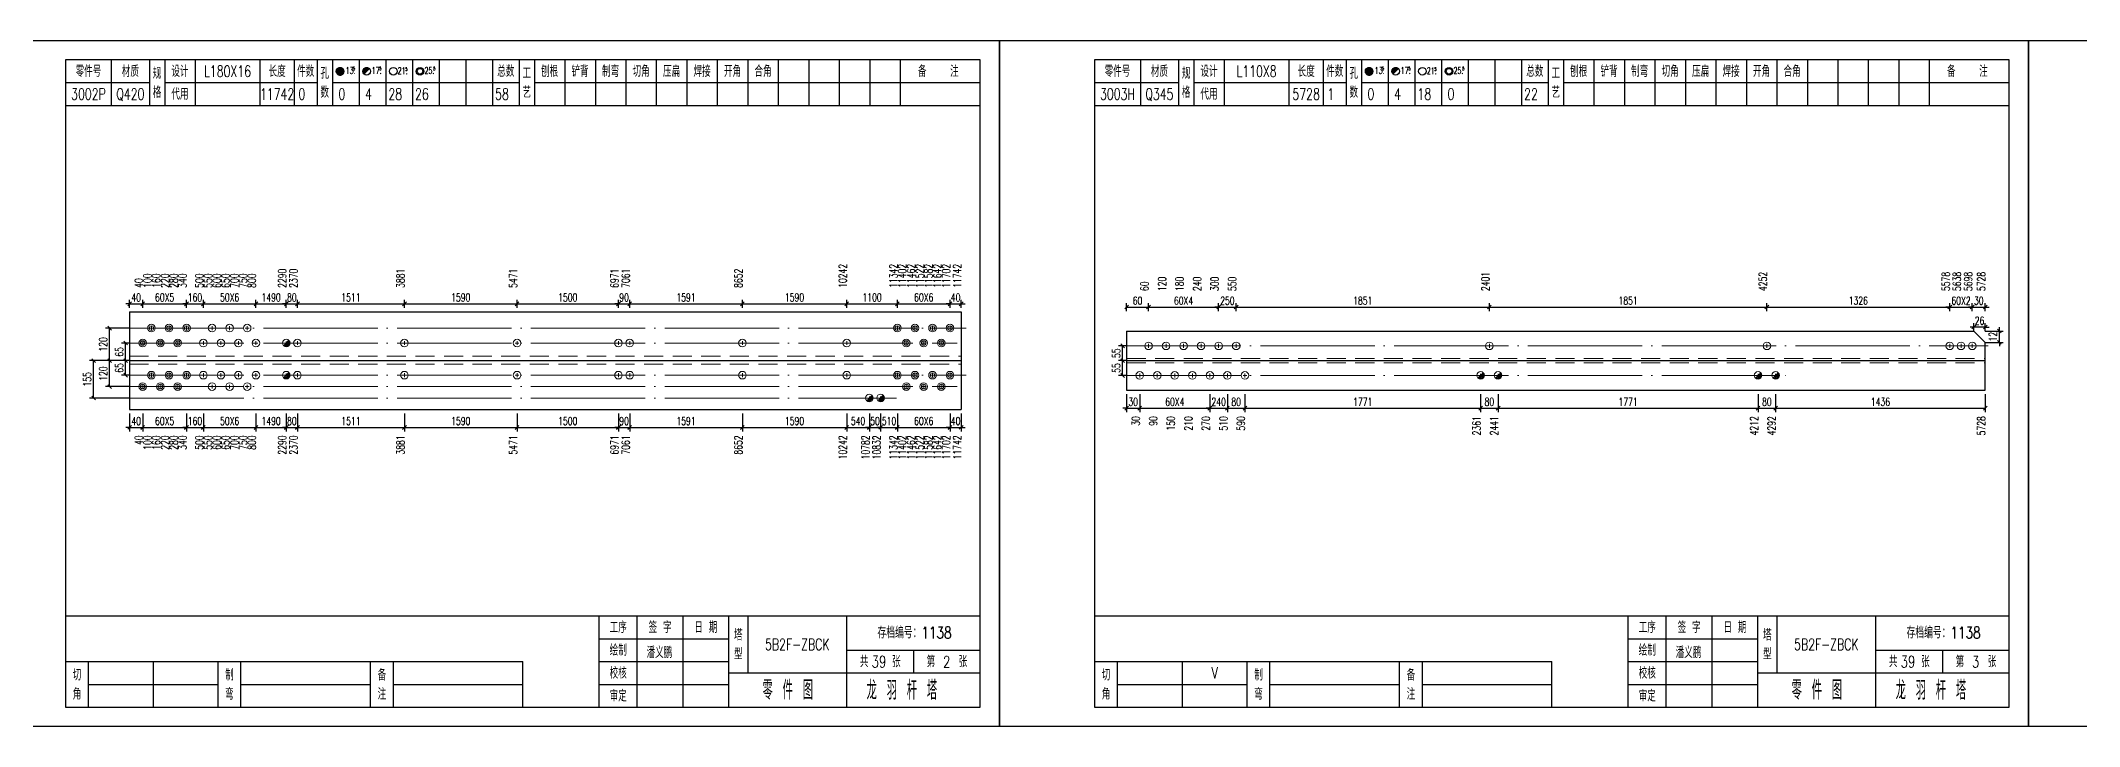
# Model space of a CAD drawing. Header units: millimetres. Extents: x 0 to 30240, y -10896 to -1348.
# Drawn here: x 288 to 823, y -8258 to -8078 of the extents above; entities that cross this region are included whole.
import ezdxf
from ezdxf.enums import TextEntityAlignment as Align

# ---------------------------------------------------------------- set-up
doc = ezdxf.new("R2010")
doc.units = ezdxf.units.MM
doc.header["$LTSCALE"] = 20
doc.header["$PDMODE"] = 1
doc.linetypes.add('DASHDOT2X', pattern=[1.75, 1.5, -0.125, 0, -0.125])
doc.linetypes.add('HIDDEN', pattern=[0.375, 0.25, -0.125])
for name, color, linetype, lineweight in [('1', 7, 'Continuous', 25), ('11', 3, 'Continuous', 13), ('2', 1, 'HIDDEN', 13), ('5', 1, 'Continuous', 13), ('7', 2, 'DASHDOT2X', 13)]:
    doc.layers.add(name, color=color, linetype=linetype, lineweight=lineweight)
doc.styles.get("Standard").update_dxf_attribs({"font": 'simplex', "width": 0.7, "bigfont": 'gbhzfs.shx'})
doc.styles.add('SYMBOL_TXT', font='txt.shx', dxfattribs={"width": 0.6})
doc.styles.add('TITLE_TXT', font='simplex.shx', dxfattribs={"width": 0.75, "height": 2.5, "bigfont": 'gbhzfs.shx'})
doc.dimstyles.get("Standard").update_dxf_attribs({"dimtxt": 2.1, "dimasz": 1, "dimexe": 1.05, "dimexo": 0, "dimgap": 0.63, "dimtad": 1, "dimzin": 0, "dimdsep": 46, "dimtxsty": 'standard', "dimblk": 'OBLIQUE', "dimblk1": 'OBLIQUE', "dimblk2": 'OBLIQUE', "dimcen": 0.09, "dimadec": 0, "dimazin": 0, "dimtfac": 1, "dimtdec": 1, "dimtix": 1, "dimtmove": 0, "dimatfit": 3, "dimfxl": 0, "dimtolj": 1, "dimtzin": 0, "dimarcsym": 0})
pattern_1 = [(0, (-3, 0), (0, 0.0125), [])]

# ---------------------------------------------------------------- blocks, each defined once
blk = doc.blocks.new('M12_HOLE')
h = blk.add_hatch()
h.set_pattern_fill('LINE', scale=0.1, style=0)
h.set_pattern_definition(pattern_1)
h.paths.add_polyline_path([(-5, 0, 1), (-1, 0, 1)])
at = {"color": 7}
blk.add_circle((-3, 0), 2, dxfattribs=at)
at = {"color": 7, "attachment_point": 1, "style": 'SYMBOL_TXT'}
for s, insert, char_height, width in [('13\\f??|b0|i0|c0|p54;.', (-0.1, 2.1), 3.5, 5.707), ('5', (3.7, 2.3), 1.8, 2.931)]:
    blk.add_mtext(s, dxfattribs=dict(at, insert=insert, char_height=char_height, width=width))
blk = doc.blocks.new('M16_HOLE')
h = blk.add_hatch()
h.set_pattern_fill('LINE', scale=0.1, style=0)
h.set_pattern_definition(pattern_1)
h.paths.add_polyline_path([(-1.6, 1.4, 0.668179), (-5, 0, 0.198912), (-4.4, -1.4)])
at = {"color": 7}
blk.add_circle((-3, 0), 2, dxfattribs=at)
at = {"color": 7, "attachment_point": 1, "style": 'SYMBOL_TXT'}
for s, insert, char_height, width in [('17.', (-0.4, 2.1), 3.5, 6.316), ('5', (3.6, 2.3), 1.8, 1.822)]:
    blk.add_mtext(s, dxfattribs=dict(at, insert=insert, char_height=char_height, width=width))
blk = doc.blocks.new('M20_HOLE')
at = {"color": 7}
blk.add_circle((-3, 0), 2, dxfattribs=at)
at = {"color": 7, "attachment_point": 1, "style": 'SYMBOL_TXT'}
for s, insert, char_height, width in [('21.', (-0.7, 2), 3.5, 6.074), ('5', (3.3, 2), 1.8, 1.458)]:
    blk.add_mtext(s, dxfattribs=dict(at, insert=insert, char_height=char_height, width=width))
blk = doc.blocks.new('M24_HOLE')
at = {"color": 7}
for radius in [2, 1.5]:
    blk.add_circle((-3, 0), radius, dxfattribs=at)
at = {"color": 7, "attachment_point": 1, "style": 'SYMBOL_TXT'}
for s, insert, char_height, width in [('25.', (-0.7, 2.1), 3.5, 2.429), ('5', (3.9, 2.3), 1.8, 1.944)]:
    blk.add_mtext(s, dxfattribs=dict(at, insert=insert, char_height=char_height, width=width))
blk = doc.blocks.new('JgCard')
for p, q in [((270, 180), (0, 180)), ((0, 180), (0, 0)), ((270, 0), (270, 180)), ((265, 175), (25, 175)), ((25, 175), (25, 5)), ((37, 175), (37, 163)), ((47, 175), (47, 163)), ((51, 175), (51, 163)), ((59, 175), (59, 163)), ((76, 175), (76, 163)), ((85, 175), (85, 163)), ((91, 175), (91, 163)), ((95, 175), (95, 163)), ((102, 175), (102, 163)), ((109, 175), (109, 163)), ((116, 175), (116, 163)), ((123, 175), (123, 163)), ((130, 175), (130, 163)), ((137, 175), (137, 163)), ((144, 175), (144, 163)), ((148, 175), (148, 163)), ((156, 175), (156, 163)), ((164, 175), (164, 163)), ((172, 175), (172, 163)), ((180, 175), (180, 163)), ((188, 175), (188, 163)), ((196, 175), (196, 163)), ((204, 175), (204, 163)), ((212, 175), (212, 163)), ((220, 175), (220, 163)), ((228, 175), (228, 163)), ((236, 175), (236, 163)), ((244, 175), (244, 163)), ((265, 5), (265, 175)), ((25, 169), (47, 169)), ((51, 169), (91, 169)), ((95, 169), (144, 169)), ((148, 169), (265, 169)), ((25, 163), (265, 163)), ((25, 29), (265, 29)), ((165, 5), (165, 29)), ((175, 5), (175, 29)), ((187, 5), (187, 29)), ((199, 5), (199, 29)), ((204, 29), (204, 14)), ((230, 5), (230, 29)), ((165, 23), (199, 23)), ((25, 17), (145, 17)), ((31, 5), (31, 17)), ((48, 17), (48, 5)), ((65, 5), (65, 17)), ((71, 5), (71, 17)), ((105, 5), (105, 17)), ((111, 5), (111, 17)), ((145, 5), (145, 17)), ((165, 17), (199, 17)), ((230, 20), (265, 20)), ((247.5, 20), (247.5, 14)), ((31, 11), (65, 11)), ((71, 11), (105, 11)), ((111, 11), (145, 11)), ((165, 11), (199, 11)), ((199, 14), (265, 14)), ((0, 0), (270, 0)), ((25, 5), (265, 5))]:
    blk.add_line(p, q)
blk.add_lwpolyline([(96.03, 171.99, -1), (98.03, 171.99, -1)], format="xyb", close=True)
blk.add_point((145, 96))
at = {"xscale": 0.5, "yscale": 0.5, "zscale": 0.5}
for name, p in [('M12_HOLE', (98.53, 171.99)), ('M16_HOLE', (105.5, 172)), ('M20_HOLE', (112.5, 172)), ('M24_HOLE', (119.5, 172))]:
    blk.add_blockref(name, p, dxfattribs=at)
at = {"style": 'TITLE_TXT', "width": 0.75}
for s, height, p in [('存档编号：1138', 3.076, (238.02, 23.07)), ('潘义鹏', 3, (177.45, 17.91)), ('龙 羽 杆 塔', 5, (235.17, 6.97))]:
    blk.add_text(s, height=height, dxfattribs=at).set_placement(p)
at = {"attachment_point": 5, "style": 'TITLE_TXT'}
for s, insert, char_height, width in [('零件号', (31, 172), 3, 15), ('材质', (42, 172), 3, 8), ('设计', (55, 172), 3, 8), ('长度', (80.5, 172), 3, 8), ('件数', (88, 172), 3, 6), ('总数', (140.5, 172), 3, 7), ('工\\P艺', (146, 169), 3, 4), ('刨根', (152, 172), 3, 8), ('铲背', (160, 172), 3, 8), ('制弯', (168, 172), 3, 8), ('切角', (176, 172), 3, 8), ('压扁', (184, 172), 3, 8), ('焊接', (192, 172), 3, 8), ('开角', (200, 172), 3, 8), ('合角', (208, 172), 3, 8), ('备    注', (254, 172), 3, 22), ('规格', (49, 169), 3, 4), ('代用', (55, 166), 3, 8), ('孔数', (93, 169), 3, 4), ('工序', (170, 26), 3, 10), ('签 字', (181, 26), 3, 12), ('日 期', (193, 26), 3, 12), ('绘制', (170, 20), 3, 10), ('塔\\P型', (201.5, 21.5), 3, 5), ('共    张', (238.75, 17), 3, 17.5), ('第    张', (256.25, 17), 3, 17.5), ('切\\P角', (28, 11), 3, 6), ('制\\P弯', (68, 11), 3, 6), ('备\\P注', (108, 11), 3, 6), ('校核', (170, 14), 3, 10), ('零 件 图', (214.5, 9.5), 5, 31), ('审定', (170, 8), 3, 10)]:
    blk.add_mtext(s, dxfattribs=dict(at, insert=insert, char_height=char_height, width=width))
blk = doc.blocks.new('M24')
for p, q in [((-0.6, 0), (0.6, 0)), ((0, -0.6), (0, 0.6))]:
    blk.add_line(p, q)
for radius in [1, 0.6]:
    blk.add_circle((0, 0), radius)
blk = doc.blocks.new('M20')
for p, q in [((-0.5, 0), (0.5, 0)), ((0, -0.5), (0, 0.5))]:
    blk.add_line(p, q)
blk.add_circle((0, 0), 1)
blk = doc.blocks.new('M16')
for p, q in [((-0.71, -0.71), (0.71, 0.71)), ((-0.4, 0), (0.4, 0)), ((0, 0.4), (0, -0.4))]:
    blk.add_line(p, q)
blk.add_circle((0, 0), 1)
for radius in [0.8, 0.6, 0.4, 0.2]:
    blk.add_arc((0, 0), radius, 225, 45)
blk = doc.blocks.new('_Oblique')
at = {"color": 0, "linetype": 'ByBlock', "lineweight": -2}
blk.add_line((-0.5, -0.5), (0.5, 0.5), dxfattribs=at)
blk = doc.blocks.new('*D5781')
at = {"layer": '11', "color": 0, "lineweight": -2}
for p, q in [((311.8, -8175.64), (311.8, -8180.36)), ((315.24, -8175.64), (315.24, -8180.36)), ((311.8, -8179.31), (310.8, -8179.31)), ((311.8, -8179.31), (315.24, -8179.31)), ((315.24, -8179.31), (316.24, -8179.31))]:
    blk.add_line(p, q, dxfattribs=at)
at = {"layer": 'Defpoints', "color": 0}
for p in [(311.8, -8175.64), (315.24, -8175.64), (315.24, -8179.31)]:
    blk.add_point(p, dxfattribs=at)
at = {"layer": '11', "color": 0, "lineweight": -2}
blk.add_blockref('_Oblique', (311.8, -8179.31), dxfattribs=at)
at = {"layer": '11', "color": 0, "lineweight": -2, "rotation": 180}
blk.add_blockref('_Oblique', (315.24, -8179.31), dxfattribs=at)
at = {"layer": '11', "color": 0, "insert": (313.52, -8177.63), "char_height": 2.1, "attachment_point": 5}
blk.add_mtext('\\A1;40', dxfattribs=at)
blk = doc.blocks.new('*D5783')
at = {"layer": '11', "color": 0, "lineweight": -2}
for p, q in [((326.74, -8175.64), (326.74, -8180.36)), ((331.15, -8175.64), (331.15, -8180.36)), ((326.74, -8179.31), (325.74, -8179.31)), ((326.74, -8179.31), (331.15, -8179.31)), ((331.15, -8179.31), (332.15, -8179.31))]:
    blk.add_line(p, q, dxfattribs=at)
at = {"layer": 'Defpoints', "color": 0}
for p in [(326.74, -8175.64), (331.15, -8175.64), (331.15, -8179.31)]:
    blk.add_point(p, dxfattribs=at)
at = {"layer": '11', "color": 0, "lineweight": -2}
blk.add_blockref('_Oblique', (326.74, -8179.31), dxfattribs=at)
at = {"layer": '11', "color": 0, "lineweight": -2, "rotation": 180}
blk.add_blockref('_Oblique', (331.15, -8179.31), dxfattribs=at)
at = {"layer": '11', "color": 0, "insert": (328.94, -8177.63), "char_height": 2.1, "attachment_point": 5}
blk.add_mtext('\\A1;160', dxfattribs=at)
blk = doc.blocks.new('*D5786')
at = {"layer": '11', "color": 0, "lineweight": -2}
for p, q in [((352.9, -8175.64), (352.9, -8180.36)), ((355.84, -8175.64), (355.84, -8180.36)), ((352.9, -8179.31), (351.9, -8179.31)), ((352.9, -8179.31), (355.84, -8179.31)), ((355.84, -8179.31), (356.84, -8179.31))]:
    blk.add_line(p, q, dxfattribs=at)
at = {"layer": 'Defpoints', "color": 0}
for p in [(352.9, -8175.64), (355.84, -8175.64), (355.84, -8179.31)]:
    blk.add_point(p, dxfattribs=at)
at = {"layer": '11', "color": 0, "lineweight": -2}
blk.add_blockref('_Oblique', (352.9, -8179.31), dxfattribs=at)
at = {"layer": '11', "color": 0, "lineweight": -2, "rotation": 180}
blk.add_blockref('_Oblique', (355.84, -8179.31), dxfattribs=at)
at = {"layer": '11', "color": 0, "insert": (354.37, -8177.63), "char_height": 2.1, "attachment_point": 5}
blk.add_mtext('\\A1;80', dxfattribs=at)
blk = doc.blocks.new('*D5790')
at = {"layer": '11', "color": 0, "lineweight": -2}
for p, q in [((440.07, -8175.64), (440.07, -8180.36)), ((443.01, -8175.64), (443.01, -8180.36)), ((440.07, -8179.31), (439.07, -8179.31)), ((440.07, -8179.31), (443.01, -8179.31)), ((443.01, -8179.31), (444.01, -8179.31))]:
    blk.add_line(p, q, dxfattribs=at)
at = {"layer": 'Defpoints', "color": 0}
for p in [(440.07, -8175.64), (443.01, -8175.64), (443.01, -8179.31)]:
    blk.add_point(p, dxfattribs=at)
at = {"layer": '11', "color": 0, "lineweight": -2}
blk.add_blockref('_Oblique', (440.07, -8179.31), dxfattribs=at)
at = {"layer": '11', "color": 0, "lineweight": -2, "rotation": 180}
blk.add_blockref('_Oblique', (443.01, -8179.31), dxfattribs=at)
at = {"layer": '11', "color": 0, "insert": (441.54, -8177.63), "char_height": 2.1, "attachment_point": 5}
blk.add_mtext('\\A1;90', dxfattribs=at)
blk = doc.blocks.new('*D5794')
at = {"layer": '11', "color": 0, "lineweight": -2}
for p, q in [((505.91, -8175.64), (505.91, -8180.36)), ((508.85, -8175.64), (508.85, -8180.36)), ((505.91, -8179.31), (504.91, -8179.31)), ((505.91, -8179.31), (508.85, -8179.31)), ((508.85, -8179.31), (509.85, -8179.31))]:
    blk.add_line(p, q, dxfattribs=at)
at = {"layer": 'Defpoints', "color": 0}
for p in [(505.91, -8175.64), (508.85, -8175.64), (508.85, -8179.31)]:
    blk.add_point(p, dxfattribs=at)
at = {"layer": '11', "color": 0, "lineweight": -2}
blk.add_blockref('_Oblique', (505.91, -8179.31), dxfattribs=at)
at = {"layer": '11', "color": 0, "lineweight": -2, "rotation": 180}
blk.add_blockref('_Oblique', (508.85, -8179.31), dxfattribs=at)
at = {"layer": '11', "color": 0, "insert": (507.38, -8177.63), "char_height": 2.1, "attachment_point": 5}
blk.add_mtext('\\A1;50', dxfattribs=at)
blk = doc.blocks.new('*D5795')
at = {"layer": '11', "color": 0, "lineweight": -2}
for p, q in [((508.85, -8175.64), (508.85, -8180.36)), ((513.26, -8175.64), (513.26, -8180.36)), ((508.85, -8179.31), (507.85, -8179.31)), ((508.85, -8179.31), (513.26, -8179.31)), ((513.26, -8179.31), (514.26, -8179.31))]:
    blk.add_line(p, q, dxfattribs=at)
at = {"layer": 'Defpoints', "color": 0}
for p in [(508.85, -8175.64), (513.26, -8175.64), (513.26, -8179.31)]:
    blk.add_point(p, dxfattribs=at)
at = {"layer": '11', "color": 0, "lineweight": -2}
blk.add_blockref('_Oblique', (508.85, -8179.31), dxfattribs=at)
at = {"layer": '11', "color": 0, "lineweight": -2, "rotation": 180}
blk.add_blockref('_Oblique', (513.26, -8179.31), dxfattribs=at)
at = {"layer": '11', "color": 0, "insert": (511.05, -8177.63), "char_height": 2.1, "attachment_point": 5}
blk.add_mtext('\\A1;510', dxfattribs=at)
blk = doc.blocks.new('*D5797')
at = {"layer": '11', "color": 0, "lineweight": -2}
for p, q in [((527.06, -8175.64), (527.06, -8180.36)), ((530, -8175.64), (530, -8180.36)), ((527.06, -8179.31), (526.06, -8179.31)), ((527.06, -8179.31), (530, -8179.31)), ((530, -8179.31), (531, -8179.31))]:
    blk.add_line(p, q, dxfattribs=at)
at = {"layer": 'Defpoints', "color": 0}
for p in [(527.06, -8175.64), (530, -8175.64), (530, -8179.31)]:
    blk.add_point(p, dxfattribs=at)
at = {"layer": '11', "color": 0, "lineweight": -2}
blk.add_blockref('_Oblique', (527.06, -8179.31), dxfattribs=at)
at = {"layer": '11', "color": 0, "lineweight": -2, "rotation": 180}
blk.add_blockref('_Oblique', (530, -8179.31), dxfattribs=at)
at = {"layer": '11', "color": 0, "insert": (528.53, -8177.63), "char_height": 2.1, "attachment_point": 5}
blk.add_mtext('\\A1;40', dxfattribs=at)
blk = doc.blocks.new('*D5798')
at = {"layer": '11', "color": 0, "lineweight": -2}
for p, q in [((311.8, -8146.87), (310.8, -8146.87)), ((311.8, -8147.92), (311.8, -8145.82)), ((311.8, -8146.87), (315.24, -8146.87)), ((315.24, -8147.92), (315.24, -8145.82)), ((315.24, -8146.87), (316.24, -8146.87))]:
    blk.add_line(p, q, dxfattribs=at)
at = {"layer": 'Defpoints', "color": 0}
for p in [(311.8, -8147.92), (315.24, -8146.87), (315.24, -8147.92)]:
    blk.add_point(p, dxfattribs=at)
at = {"layer": '11', "color": 0, "lineweight": -2}
blk.add_blockref('_Oblique', (311.8, -8146.87), dxfattribs=at)
at = {"layer": '11', "color": 0, "lineweight": -2, "rotation": 180}
blk.add_blockref('_Oblique', (315.24, -8146.87), dxfattribs=at)
at = {"layer": '11', "color": 0, "insert": (313.52, -8145.19), "char_height": 2.1, "attachment_point": 5}
blk.add_mtext('\\A1;40', dxfattribs=at)
blk = doc.blocks.new('*D5800')
at = {"layer": '11', "color": 0, "lineweight": -2}
for p, q in [((326.74, -8146.87), (325.74, -8146.87)), ((326.74, -8147.92), (326.74, -8145.82)), ((326.74, -8146.87), (331.15, -8146.87)), ((331.15, -8147.92), (331.15, -8145.82)), ((331.15, -8146.87), (332.15, -8146.87))]:
    blk.add_line(p, q, dxfattribs=at)
at = {"layer": 'Defpoints', "color": 0}
for p in [(326.74, -8147.92), (331.15, -8146.87), (331.15, -8147.92)]:
    blk.add_point(p, dxfattribs=at)
at = {"layer": '11', "color": 0, "lineweight": -2}
blk.add_blockref('_Oblique', (326.74, -8146.87), dxfattribs=at)
at = {"layer": '11', "color": 0, "lineweight": -2, "rotation": 180}
blk.add_blockref('_Oblique', (331.15, -8146.87), dxfattribs=at)
at = {"layer": '11', "color": 0, "insert": (328.94, -8145.19), "char_height": 2.1, "attachment_point": 5}
blk.add_mtext('\\A1;160', dxfattribs=at)
blk = doc.blocks.new('*D5803')
at = {"layer": '11', "color": 0, "lineweight": -2}
for p, q in [((352.9, -8146.87), (351.9, -8146.87)), ((352.9, -8147.92), (352.9, -8145.82)), ((352.9, -8146.87), (355.84, -8146.87)), ((355.84, -8147.92), (355.84, -8145.82)), ((355.84, -8146.87), (356.84, -8146.87))]:
    blk.add_line(p, q, dxfattribs=at)
at = {"layer": 'Defpoints', "color": 0}
for p in [(352.9, -8147.92), (355.84, -8146.87), (355.84, -8147.92)]:
    blk.add_point(p, dxfattribs=at)
at = {"layer": '11', "color": 0, "lineweight": -2}
blk.add_blockref('_Oblique', (352.9, -8146.87), dxfattribs=at)
at = {"layer": '11', "color": 0, "lineweight": -2, "rotation": 180}
blk.add_blockref('_Oblique', (355.84, -8146.87), dxfattribs=at)
at = {"layer": '11', "color": 0, "insert": (354.37, -8145.19), "char_height": 2.1, "attachment_point": 5}
blk.add_mtext('\\A1;80', dxfattribs=at)
blk = doc.blocks.new('*D5807')
at = {"layer": '11', "color": 0, "lineweight": -2}
for p, q in [((440.07, -8146.87), (439.07, -8146.87)), ((440.07, -8147.92), (440.07, -8145.82)), ((440.07, -8146.87), (443.01, -8146.87)), ((443.01, -8147.92), (443.01, -8145.82)), ((443.01, -8146.87), (444.01, -8146.87))]:
    blk.add_line(p, q, dxfattribs=at)
at = {"layer": 'Defpoints', "color": 0}
for p in [(440.07, -8147.92), (443.01, -8146.87), (443.01, -8147.92)]:
    blk.add_point(p, dxfattribs=at)
at = {"layer": '11', "color": 0, "lineweight": -2}
blk.add_blockref('_Oblique', (440.07, -8146.87), dxfattribs=at)
at = {"layer": '11', "color": 0, "lineweight": -2, "rotation": 180}
blk.add_blockref('_Oblique', (443.01, -8146.87), dxfattribs=at)
at = {"layer": '11', "color": 0, "insert": (441.54, -8145.19), "char_height": 2.1, "attachment_point": 5}
blk.add_mtext('\\A1;90', dxfattribs=at)
blk = doc.blocks.new('*D5812')
at = {"layer": '11', "color": 0, "lineweight": -2}
for p, q in [((527.06, -8146.87), (526.06, -8146.87)), ((527.06, -8147.92), (527.06, -8145.82)), ((527.06, -8146.87), (530, -8146.87)), ((530, -8147.92), (530, -8145.82)), ((530, -8146.87), (531, -8146.87))]:
    blk.add_line(p, q, dxfattribs=at)
at = {"layer": 'Defpoints', "color": 0}
for p in [(527.06, -8147.92), (530, -8146.87), (530, -8147.92)]:
    blk.add_point(p, dxfattribs=at)
at = {"layer": '11', "color": 0, "lineweight": -2}
blk.add_blockref('_Oblique', (527.06, -8146.87), dxfattribs=at)
at = {"layer": '11', "color": 0, "lineweight": -2, "rotation": 180}
blk.add_blockref('_Oblique', (530, -8146.87), dxfattribs=at)
at = {"layer": '11', "color": 0, "insert": (528.53, -8145.19), "char_height": 2.1, "attachment_point": 5}
blk.add_mtext('\\A1;40', dxfattribs=at)
blk = doc.blocks.new('*D5818')
at = {"layer": '11', "color": 0, "lineweight": -2}
for p, q in [((573.4, -8170.6), (573.4, -8175.32)), ((576.84, -8170.6), (576.84, -8175.32)), ((573.4, -8174.27), (572.4, -8174.27)), ((573.4, -8174.27), (576.84, -8174.27)), ((576.84, -8174.27), (577.84, -8174.27))]:
    blk.add_line(p, q, dxfattribs=at)
at = {"layer": 'Defpoints', "color": 0}
for p in [(573.4, -8170.6), (576.84, -8170.6), (576.84, -8174.27)]:
    blk.add_point(p, dxfattribs=at)
at = {"layer": '11', "color": 0, "lineweight": -2}
blk.add_blockref('_Oblique', (573.4, -8174.27), dxfattribs=at)
at = {"layer": '11', "color": 0, "lineweight": -2, "rotation": 180}
blk.add_blockref('_Oblique', (576.84, -8174.27), dxfattribs=at)
at = {"layer": '11', "color": 0, "insert": (575.12, -8172.59), "char_height": 2.1, "attachment_point": 5}
blk.add_mtext('\\A1;30', dxfattribs=at)
blk = doc.blocks.new('*D5820')
at = {"layer": '11', "color": 0, "lineweight": -2}
for p, q in [((595.24, -8170.6), (595.24, -8175.32)), ((599.84, -8170.6), (599.84, -8175.32)), ((595.24, -8174.27), (594.24, -8174.27)), ((595.24, -8174.27), (599.84, -8174.27)), ((599.84, -8174.27), (600.84, -8174.27))]:
    blk.add_line(p, q, dxfattribs=at)
at = {"layer": 'Defpoints', "color": 0}
for p in [(595.24, -8170.6), (599.84, -8170.6), (599.84, -8174.27)]:
    blk.add_point(p, dxfattribs=at)
at = {"layer": '11', "color": 0, "lineweight": -2}
blk.add_blockref('_Oblique', (595.24, -8174.27), dxfattribs=at)
at = {"layer": '11', "color": 0, "lineweight": -2, "rotation": 180}
blk.add_blockref('_Oblique', (599.84, -8174.27), dxfattribs=at)
at = {"layer": '11', "color": 0, "insert": (597.54, -8172.59), "char_height": 2.1, "attachment_point": 5}
blk.add_mtext('\\A1;240', dxfattribs=at)
blk = doc.blocks.new('*D5829')
at = {"layer": '11', "color": 0, "lineweight": -2}
for p, q in [((597.54, -8147.71), (596.54, -8147.71)), ((597.54, -8148.76), (597.54, -8146.66)), ((597.54, -8147.71), (602.14, -8147.71)), ((602.14, -8148.76), (602.14, -8146.66)), ((602.14, -8147.71), (603.14, -8147.71))]:
    blk.add_line(p, q, dxfattribs=at)
at = {"layer": 'Defpoints', "color": 0}
for p in [(597.54, -8148.76), (602.14, -8147.71), (602.14, -8148.76)]:
    blk.add_point(p, dxfattribs=at)
at = {"layer": '11', "color": 0, "lineweight": -2}
blk.add_blockref('_Oblique', (597.54, -8147.71), dxfattribs=at)
at = {"layer": '11', "color": 0, "lineweight": -2, "rotation": 180}
blk.add_blockref('_Oblique', (602.14, -8147.71), dxfattribs=at)
at = {"layer": '11', "color": 0, "insert": (599.84, -8146.03), "char_height": 2.1, "attachment_point": 5}
blk.add_mtext('\\A1;250', dxfattribs=at)
blk = doc.blocks.new('*D5833')
at = {"layer": '11', "color": 0, "lineweight": -2}
for p, q in [((789.38, -8147.71), (788.38, -8147.71)), ((789.38, -8148.76), (789.38, -8146.66)), ((789.38, -8147.71), (795.26, -8147.71)), ((795.26, -8148.76), (795.26, -8146.66)), ((795.26, -8147.71), (796.26, -8147.71))]:
    blk.add_line(p, q, dxfattribs=at)
at = {"layer": 'Defpoints', "color": 0}
for p in [(789.38, -8148.76), (795.26, -8147.71), (795.26, -8148.76)]:
    blk.add_point(p, dxfattribs=at)
at = {"layer": '11', "color": 0, "lineweight": -2}
blk.add_blockref('_Oblique', (789.38, -8147.71), dxfattribs=at)
at = {"layer": '11', "color": 0, "lineweight": -2, "rotation": 180}
blk.add_blockref('_Oblique', (795.26, -8147.71), dxfattribs=at)
at = {"layer": '11', "color": 0, "insert": (792.32, -8146.03), "char_height": 2.1, "attachment_point": 5}
blk.add_mtext('\\A1;60X2', dxfattribs=at)
blk = doc.blocks.new('*D5834')
at = {"layer": '11', "color": 0, "lineweight": -2}
for p, q in [((795.26, -8147.71), (794.26, -8147.71)), ((795.26, -8148.76), (795.26, -8146.66)), ((795.26, -8147.71), (798.7, -8147.71)), ((798.7, -8148.76), (798.7, -8146.66)), ((798.7, -8147.71), (799.7, -8147.71))]:
    blk.add_line(p, q, dxfattribs=at)
at = {"layer": 'Defpoints', "color": 0}
for p in [(795.26, -8148.76), (798.7, -8147.71), (798.7, -8148.76)]:
    blk.add_point(p, dxfattribs=at)
at = {"layer": '11', "color": 0, "lineweight": -2}
blk.add_blockref('_Oblique', (795.26, -8147.71), dxfattribs=at)
at = {"layer": '11', "color": 0, "lineweight": -2, "rotation": 180}
blk.add_blockref('_Oblique', (798.7, -8147.71), dxfattribs=at)
at = {"layer": '11', "color": 0, "insert": (796.98, -8146.03), "char_height": 2.1, "attachment_point": 5}
blk.add_mtext('\\A1;30', dxfattribs=at)
blk = doc.blocks.new('*D5835')
at = {"layer": '11', "color": 0, "lineweight": -2}
for p, q in [((798.7, -8154.01), (803.42, -8154.01)), ((802.38, -8154.01), (802.38, -8153.01)), ((802.38, -8156.97), (802.38, -8154.01)), ((798.7, -8156.97), (803.42, -8156.97)), ((802.38, -8156.97), (802.38, -8157.97))]:
    blk.add_line(p, q, dxfattribs=at)
at = {"layer": 'Defpoints', "color": 0}
for p in [(798.7, -8154.01), (802.38, -8154.01), (798.7, -8156.97)]:
    blk.add_point(p, dxfattribs=at)
at = {"layer": '11', "color": 0, "lineweight": -2}
for p, rotation in [((802.38, -8154.01), 270), ((802.38, -8156.97), 90)]:
    blk.add_blockref('_Oblique', p, dxfattribs=dict(at, rotation=rotation))
at = {"layer": '11', "color": 0, "insert": (800.7, -8155.49), "char_height": 2.1, "attachment_point": 5, "rotation": 90}
blk.add_mtext('\\A1;12', dxfattribs=at)
blk = doc.blocks.new('*D5836')
at = {"layer": '11', "color": 0, "lineweight": -2}
for p, q in [((795.69, -8152.96), (794.69, -8152.96)), ((795.69, -8154.01), (795.69, -8151.91)), ((798.7, -8152.96), (795.69, -8152.96)), ((798.7, -8154.01), (798.7, -8151.91)), ((798.7, -8152.96), (799.7, -8152.96))]:
    blk.add_line(p, q, dxfattribs=at)
at = {"layer": 'Defpoints', "color": 0}
for p in [(795.69, -8152.96), (795.69, -8154.01), (798.7, -8154.01)]:
    blk.add_point(p, dxfattribs=at)
at = {"layer": '11', "color": 0, "lineweight": -2}
blk.add_blockref('_Oblique', (795.69, -8152.96), dxfattribs=at)
at = {"layer": '11', "color": 0, "lineweight": -2, "rotation": 180}
blk.add_blockref('_Oblique', (798.7, -8152.96), dxfattribs=at)
at = {"layer": '11', "color": 0, "insert": (797.19, -8151.28), "char_height": 2.1, "attachment_point": 5}
blk.add_mtext('\\A1;26', dxfattribs=at)

msp = doc.modelspace()

# ---------------------------------------------------------------- linework, layer by layer
at = {"layer": '1'}
for p, q in [((311.8, -8148.968), (311.8, -8174.588)), ((311.8, -8148.968), (530, -8148.968)), ((530, -8148.968), (530, -8174.588)), ((573.4, -8154.008), (573.4, -8169.548)), ((573.4, -8154.008), (795.689, -8154.008)), ((795.689, -8154.008), (798.7, -8156.974)), ((311.8, -8161.778), (530, -8161.778)), ((573.4, -8161.778), (798.7, -8161.778)), ((798.7, -8161.778), (798.7, -8156.974)), ((798.7, -8169.548), (798.7, -8161.778)), ((573.4, -8169.548), (798.7, -8169.548)), ((311.8, -8174.588), (530, -8174.588))]:
    msp.add_line(p, q, dxfattribs=at)
at = {"layer": '2'}
for p, q in [((311.8, -8160.639), (530, -8160.639)), ((573.4, -8161.213), (798.7, -8161.213)), ((311.8, -8162.715), (530, -8162.715)), ((573.4, -8162.343), (798.7, -8162.343))]:
    msp.add_line(p, q, dxfattribs=at)
at = {"layer": '7'}
for p, q in [((311.8, -8153.238), (531.26, -8153.238)), ((311.8, -8157.152), (528.96, -8157.152)), ((573.4, -8157.893), (799.46, -8157.893)), ((311.8, -8165.588), (531.26, -8165.588)), ((573.4, -8165.663), (747.88, -8165.663)), ((311.8, -8168.588), (528.96, -8168.588)), ((311.8, -8171.588), (513.05, -8171.588))]:
    msp.add_line(p, q, dxfattribs=at)

# ---------------------------------------------------------------- block references
at = {"layer": '1'}
for p in [(270, -8257.778), (540, -8257.778), (810, -8257.778)]:
    msp.add_blockref('JgCard', p, dxfattribs=at)
at = {"layer": '5'}
for name, p in [('M24', (315.24, -8157.152)), ('M24', (317.54, -8153.238)), ('M24', (319.84, -8157.152)), ('M24', (322.14, -8153.238)), ('M24', (324.44, -8157.152)), ('M24', (326.74, -8153.238)), ('M20', (331.15, -8157.152)), ('M20', (333.45, -8153.238)), ('M20', (335.75, -8157.152)), ('M20', (338.05, -8153.238)), ('M20', (340.35, -8157.152)), ('M20', (342.65, -8153.238)), ('M20', (344.95, -8157.152)), ('M16', (352.9, -8157.152)), ('M20', (355.84, -8157.152)), ('M20', (383.918, -8157.152)), ('M20', (413.464, -8157.152)), ('M20', (440.07, -8157.152)), ('M20', (443.01, -8157.152)), ('M20', (472.575, -8157.152)), ('M20', (499.95, -8157.152)), ('M24', (513.26, -8153.238)), ('M24', (515.56, -8157.152)), ('M24', (517.86, -8153.238)), ('M24', (520.16, -8157.152)), ('M24', (522.46, -8153.238)), ('M24', (524.76, -8157.152)), ('M24', (527.06, -8153.238)), ('M20', (579.14, -8157.893)), ('M20', (583.74, -8157.893)), ('M20', (588.34, -8157.893)), ('M20', (592.94, -8157.893)), ('M20', (597.54, -8157.893)), ('M20', (602.14, -8157.893)), ('M20', (668.57, -8157.893)), ('M20', (741.38, -8157.893)), ('M20', (789.38, -8157.893)), ('M20', (792.32, -8157.893)), ('M20', (795.26, -8157.893)), ('M24', (317.54, -8165.588)), ('M24', (322.14, -8165.588)), ('M24', (326.74, -8165.588)), ('M20', (331.15, -8165.588)), ('M20', (335.75, -8165.588)), ('M20', (340.35, -8165.588)), ('M20', (344.95, -8165.588)), ('M16', (352.9, -8165.588)), ('M20', (355.84, -8165.588)), ('M20', (383.918, -8165.588)), ('M20', (413.464, -8165.588)), ('M20', (440.07, -8165.588)), ('M20', (443.01, -8165.588)), ('M20', (472.575, -8165.588)), ('M20', (499.95, -8165.588)), ('M24', (513.26, -8165.588)), ('M24', (517.86, -8165.588)), ('M24', (522.46, -8165.588)), ('M24', (527.06, -8165.588)), ('M20', (576.84, -8165.663)), ('M20', (581.44, -8165.663)), ('M20', (586.04, -8165.663)), ('M20', (590.64, -8165.663)), ('M20', (595.24, -8165.663)), ('M20', (599.84, -8165.663)), ('M20', (604.44, -8165.663)), ('M16', (666.27, -8165.663)), ('M16', (670.87, -8165.663)), ('M16', (739.08, -8165.663)), ('M16', (743.68, -8165.663)), ('M24', (315.24, -8168.588)), ('M24', (319.84, -8168.588)), ('M24', (324.44, -8168.588)), ('M20', (333.45, -8168.588)), ('M20', (338.05, -8168.588)), ('M20', (342.65, -8168.588)), ('M16', (505.91, -8171.588)), ('M16', (508.85, -8171.588)), ('M24', (515.56, -8168.588)), ('M24', (520.16, -8168.588)), ('M24', (524.76, -8168.588))]:
    msp.add_blockref(name, p, dxfattribs=at)

# ---------------------------------------------------------------- texts
at = {"style": 'TITLE_TXT', "width": 0.75}
for s, p in [('39', (506.472, -8242.328)), ('2', (525.192, -8242.357)), ('39', (776.472, -8242.328)), ('3', (795.192, -8242.357))]:
    msp.add_text(s, height=3, dxfattribs=at).set_placement(p)
at = {"layer": '1', "width": 0.7}
for s, p in [('L180X16', (337.5, -8085.778)), ('L110X8', (607.5, -8085.778)), ('3002P', (301, -8091.778)), ('Q420', (312, -8091.778)), ('11742', (350.5, -8091.778)), ('0', (357, -8091.778)), ('0', (367.5, -8091.778)), ('4', (374.5, -8091.778)), ('28', (381.5, -8091.778)), ('26', (388.5, -8091.778)), ('58', (409.5, -8091.778)), ('3003H', (571, -8091.778)), ('Q345', (582, -8091.778)), ('5728', (620.5, -8091.778)), ('1', (627, -8091.778)), ('0', (637.5, -8091.778)), ('4', (644.5, -8091.778)), ('18', (651.5, -8091.778)), ('0', (658.5, -8091.778)), ('22', (679.5, -8091.778)), ('V', (596.5, -8243.778))]:
    msp.add_text(s, height=3, dxfattribs=at).set_placement(p, align=Align.MIDDLE_CENTER)
for s, p in [('40', (315.24, -8142.668)), ('100', (317.54, -8142.668)), ('160', (319.84, -8142.668)), ('220', (322.14, -8142.668)), ('280', (324.44, -8142.668)), ('340', (326.74, -8142.668)), ('500', (331.15, -8142.668)), ('550', (333.45, -8142.668)), ('600', (335.75, -8142.668)), ('650', (338.05, -8142.668)), ('700', (340.35, -8142.668)), ('750', (342.65, -8142.668)), ('800', (344.95, -8142.668)), ('2290', (352.908, -8142.668)), ('2370', (355.846, -8142.668)), ('3881', (383.912, -8142.668)), ('5471', (413.464, -8142.668)), ('6971', (440.081, -8142.668)), ('7061', (443.016, -8142.668)), ('8652', (472.568, -8142.668)), ('10242', (499.949, -8142.668)), ('11342', (513.272, -8142.668)), ('11402', (515.572, -8142.668)), ('11462', (517.872, -8142.668)), ('11522', (520.172, -8142.668)), ('11582', (522.472, -8142.668)), ('11642', (524.772, -8142.668)), ('11702', (527.082, -8142.668)), ('11742', (530, -8142.668)), ('120', (583.74, -8143.508)), ('180', (588.34, -8143.508)), ('240', (592.94, -8143.508)), ('300', (597.54, -8143.508)), ('550', (602.14, -8143.508)), ('2401', (668.57, -8143.508)), ('4252', (741.38, -8143.508)), ('5578', (789.369, -8143.508)), ('5638', (792.305, -8143.508)), ('5698', (795.245, -8143.508)), ('5728', (798.7, -8143.508)), ('60', (579.14, -8143.508))]:
    msp.add_text(s, height=2.1, rotation=90, dxfattribs=at).set_placement(p)
for s, p in [('30', (576.84, -8176.373)), ('90', (581.44, -8176.373)), ('150', (586.04, -8176.373)), ('210', (590.64, -8176.373)), ('270', (595.24, -8176.373)), ('510', (599.84, -8176.373)), ('590', (604.44, -8176.373)), ('2361', (666.27, -8176.373)), ('2441', (670.87, -8176.373)), ('4212', (739.08, -8176.373)), ('4292', (743.68, -8176.373)), ('5728', (798.7, -8176.373)), ('40', (315.24, -8181.413)), ('100', (317.54, -8181.413)), ('160', (319.84, -8181.413)), ('220', (322.14, -8181.413)), ('280', (324.44, -8181.413)), ('340', (326.74, -8181.413)), ('500', (331.15, -8181.413)), ('550', (333.45, -8181.413)), ('600', (335.75, -8181.413)), ('650', (338.05, -8181.413)), ('700', (340.35, -8181.413)), ('750', (342.65, -8181.413)), ('800', (344.95, -8181.413)), ('2290', (352.908, -8181.413)), ('2370', (355.846, -8181.413)), ('3881', (383.912, -8181.413)), ('5471', (413.464, -8181.413)), ('6971', (440.081, -8181.413)), ('7061', (443.016, -8181.413)), ('8652', (472.568, -8181.413)), ('10242', (499.949, -8181.413)), ('10782', (505.928, -8181.413)), ('10832', (508.853, -8181.413)), ('11342', (513.272, -8181.413)), ('11402', (515.572, -8181.413)), ('11462', (517.872, -8181.413)), ('11522', (520.172, -8181.413)), ('11582', (522.472, -8181.413)), ('11642', (524.772, -8181.413)), ('11702', (527.082, -8181.413)), ('11742', (530, -8181.413))]:
    msp.add_text(s, height=2.1, rotation=90, dxfattribs=at).set_placement(p, align=Align.RIGHT)
at = {"layer": '1', "char_height": 3, "width": 26, "attachment_point": 5}
for insert in [(487, -8236.278), (757, -8236.278)]:
    msp.add_mtext('5B2F-ZBCK', dxfattribs=dict(at, insert=insert))

# ---------------------------------------------------------------- dimensions: what is measured, and where the dimension line sits
at = {"layer": '1'}
for base, p1, p2, text in [((306.55, -8153.238), (311.75, -8161.778), (311.75, -8153.238), '120'), ((302.35, -8161.778), (311.75, -8171.588), (311.75, -8161.778), '155'), ((306.55, -8161.778), (311.75, -8168.588), (311.75, -8161.778), '120'), ((310.75, -8157.152), (311.75, -8161.778), (311.75, -8157.152), '65'), ((310.75, -8161.778), (311.75, -8165.588), (311.75, -8161.778), '65'), ((572.35, -8157.893), (573.35, -8161.778), (573.35, -8157.893), '55'), ((572.35, -8161.778), (573.35, -8165.663), (573.35, -8161.778), '55')]:
    msp.add_linear_dim(base=base, p1=p1, p2=p2, angle=90, text=text, dimstyle='standard', dxfattribs=at).render()
at = {"layer": '11'}
for base, p1, p2, text, picture, middle in [((315.24, -8146.868), (311.8, -8147.918), (315.24, -8147.918), '40', '*D5798', (313.52, -8145.188)), ((331.15, -8146.868), (326.74, -8147.918), (331.15, -8147.918), '160', '*D5800', (328.945, -8145.188)), ((355.84, -8146.868), (352.9, -8147.918), (355.84, -8147.918), '80', '*D5803', (354.37, -8145.188)), ((443.01, -8146.868), (440.07, -8147.918), (443.01, -8147.918), '90', '*D5807', (441.54, -8145.188)), ((530, -8146.868), (527.06, -8147.918), (530, -8147.918), '40', '*D5812', (528.53, -8145.188)), ((602.14, -8147.708), (597.54, -8148.758), (602.14, -8148.758), '250', '*D5829', (599.84, -8146.028)), ((795.26, -8147.708), (789.38, -8148.758), (795.26, -8148.758), '60X2', '*D5833', (792.32, -8146.028)), ((798.7, -8147.708), (795.26, -8148.758), (798.7, -8148.758), '30', '*D5834', (796.98, -8146.028)), ((795.689, -8152.958), (798.7, -8154.008), (795.689, -8154.008), '26', '*D5836', (797.194, -8151.278)), ((576.84, -8174.273), (573.4, -8170.598), (576.84, -8170.598), '30', '*D5818', (575.12, -8172.593)), ((599.84, -8174.273), (595.24, -8170.598), (599.84, -8170.598), '240', '*D5820', (597.54, -8172.593)), ((315.24, -8179.313), (311.8, -8175.638), (315.24, -8175.638), '40', '*D5781', (313.52, -8177.633)), ((331.15, -8179.313), (326.74, -8175.638), (331.15, -8175.638), '160', '*D5783', (328.945, -8177.633)), ((355.84, -8179.313), (352.9, -8175.638), (355.84, -8175.638), '80', '*D5786', (354.37, -8177.633)), ((443.01, -8179.313), (440.07, -8175.638), (443.01, -8175.638), '90', '*D5790', (441.54, -8177.633)), ((508.85, -8179.313), (505.91, -8175.638), (508.85, -8175.638), '50', '*D5794', (507.38, -8177.633)), ((513.26, -8179.313), (508.85, -8175.638), (513.26, -8175.638), '510', '*D5795', (511.055, -8177.633)), ((530, -8179.313), (527.06, -8175.638), (530, -8175.638), '40', '*D5797', (528.53, -8177.633))]:
    dim = msp.add_linear_dim(base=base, p1=p1, p2=p2, text=text, dimstyle='standard', dxfattribs=at)
    dim.commit()
    dim.dimension.update_dxf_attribs({"geometry": picture, "text_midpoint": middle})
for base, p1, p2, text in [((326.74, -8146.868), (315.24, -8147.918), (326.74, -8147.918), '60X5'), ((344.95, -8146.868), (331.15, -8147.918), (344.95, -8147.918), '50X6'), ((352.9, -8146.868), (344.95, -8147.918), (352.9, -8147.918), '1490'), ((383.918, -8146.868), (355.84, -8147.918), (383.918, -8147.918), '1511'), ((413.464, -8146.868), (383.918, -8147.918), (413.464, -8147.918), '1590'), ((440.07, -8146.868), (413.464, -8147.918), (440.07, -8147.918), '1500'), ((472.575, -8146.868), (443.01, -8147.918), (472.575, -8147.918), '1591'), ((499.95, -8146.868), (472.575, -8147.918), (499.95, -8147.918), '1590'), ((513.26, -8146.868), (499.95, -8147.918), (513.26, -8147.918), '1100'), ((527.06, -8146.868), (513.26, -8147.918), (527.06, -8147.918), '60X6'), ((579.14, -8147.708), (573.4, -8148.758), (579.14, -8148.758), '60'), ((597.54, -8147.708), (579.14, -8148.758), (597.54, -8148.758), '60X4'), ((668.57, -8147.708), (602.14, -8148.758), (668.57, -8148.758), '1851'), ((741.38, -8147.708), (668.57, -8148.758), (741.38, -8148.758), '1851'), ((789.38, -8147.708), (741.38, -8148.758), (789.38, -8148.758), '1326'), ((595.24, -8174.273), (576.84, -8170.598), (595.24, -8170.598), '60X4'), ((604.44, -8174.273), (599.84, -8170.598), (604.44, -8170.598), '80'), ((666.27, -8174.273), (604.44, -8170.598), (666.27, -8170.598), '1771'), ((670.87, -8174.273), (666.27, -8170.598), (670.87, -8170.598), '80'), ((739.08, -8174.273), (670.87, -8170.598), (739.08, -8170.598), '1771'), ((743.68, -8174.273), (739.08, -8170.598), (743.68, -8170.598), '80'), ((798.7, -8174.273), (743.68, -8170.598), (798.7, -8170.598), '1436'), ((326.74, -8179.313), (315.24, -8175.638), (326.74, -8175.638), '60X5'), ((344.95, -8179.313), (331.15, -8175.638), (344.95, -8175.638), '50X6'), ((352.9, -8179.313), (344.95, -8175.638), (352.9, -8175.638), '1490'), ((383.918, -8179.313), (355.84, -8175.638), (383.918, -8175.638), '1511'), ((413.464, -8179.313), (383.918, -8175.638), (413.464, -8175.638), '1590'), ((440.07, -8179.313), (413.464, -8175.638), (440.07, -8175.638), '1500'), ((472.575, -8179.313), (443.01, -8175.638), (472.575, -8175.638), '1591'), ((499.95, -8179.313), (472.575, -8175.638), (499.95, -8175.638), '1590'), ((505.91, -8179.313), (499.95, -8175.638), (505.91, -8175.638), '540'), ((527.06, -8179.313), (513.26, -8175.638), (527.06, -8175.638), '60X6')]:
    msp.add_linear_dim(base=base, p1=p1, p2=p2, text=text, dimstyle='standard', dxfattribs=at).render()
dim = msp.add_linear_dim(base=(802.375, -8154.008), p1=(798.7, -8156.974), p2=(798.7, -8154.008), angle=90, text='12', dimstyle='standard', dxfattribs=at)
dim.commit()
dim.dimension.update_dxf_attribs({"geometry": '*D5835', "text_midpoint": (800.695, -8155.491)})

doc.saveas('drawing.dxf')
